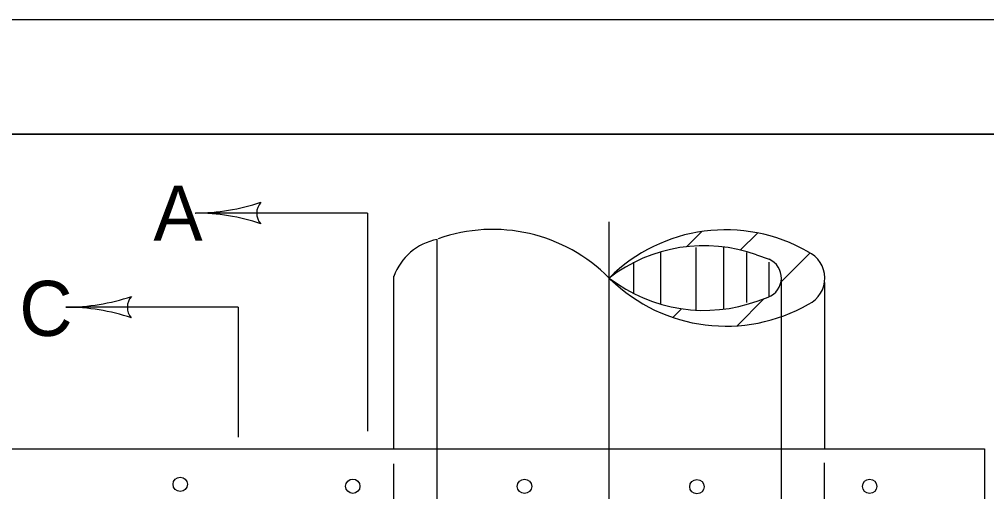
# Model space of a CAD drawing. Extents: x 997.6 to 1037, y 998.9 to 1022.8.
# Drawn here: x 1010.046 to 1014.259, y 1019.942 to 1022 of the extents above; entities that cross this region are included whole.
import ezdxf

# ---------------------------------------------------------------- set-up
doc = ezdxf.new("R2010")
doc.units = 0
for name, color, linetype in [('Level 1', 7, 'Continuous'), ('Level 10', 7, 'Continuous'), ('Level 11', 7, 'Continuous'), ('Level 14', 7, 'Continuous'), ('Level 2', 7, 'Continuous'), ('Level 3', 7, 'Continuous')]:
    doc.layers.add(name, color=color, linetype=linetype)

msp = doc.modelspace()

# ---------------------------------------------------------------- linework, layer by layer
at = {"layer": 'Level 1'}
for p, q in [((1011.5628, 1021.1558), (1010.8128, 1021.1558)), ((1011.5628, 1021.1558), (1011.5628, 1020.2057)), ((1012.6154, 1020.8727), (1012.6154, 1021.1169)), ((1012.952, 1021.0085), (1013.0183, 1021.0748)), ((1013.1864, 1020.9946), (1013.2606, 1021.0688)), ((1012.8388, 1020.9859), (1012.8388, 1020.761)), ((1012.992, 1021.0055), (1012.992, 1020.7317)), ((1013.1127, 1021.0055), (1013.1127, 1020.7366)), ((1013.2153, 1020.7659), (1013.2153, 1020.9843)), ((1013.2573, 1020.9739), (1013.3117, 1020.9545)), ((1013.3653, 1020.8573), (1013.4904, 1020.9824)), ((1012.7215, 1020.9411), (1012.7215, 1020.8067)), ((1013.3107, 1020.9411), (1013.3107, 1020.7903)), ((1011.6779, 1020.1291), (1011.6779, 1020.8815)), ((1012.6154, 1019.5773), (1012.6154, 1020.8727)), ((1013.5529, 1020.8529), (1013.5529, 1020.1291)), ((1013.1713, 1020.6633), (1013.2895, 1020.7815)), ((1010.9992, 1020.7456), (1010.2492, 1020.7456)), ((1010.9992, 1020.7456), (1010.9992, 1020.1798)), ((1012.8943, 1020.7024), (1012.9305, 1020.7387)), ((1007.9992, 1020.1284), (1014.2488, 1020.1284)), ((1014.2488, 1020.1284), (1014.2492, 1020.1284)), ((1014.2492, 1020.1284), (1014.2492, 1013.8784))]:
    msp.add_line(p, q, dxfattribs=at)
for centre, radius, start, end in [((1010.8128, 1022.0465), 0.8906, 270, 288.6688), ((1010.8128, 1022.0465), 0.8906, 270, 288.6688), ((1011.1514, 1021.1557), 0.0713, 138.7746, 220.8913), ((1011.1514, 1021.1557), 0.0713, 138.7746, 220.8913), ((1010.8128, 1022.0465), 0.8906, 269.9878, 270), ((1010.8128, 1022.0465), 0.8906, 269.9878, 270), ((1010.8128, 1020.2652), 0.8906, 71.3472, 89.9939), ((1010.8128, 1020.2652), 0.8906, 71.3472, 89.9939), ((1012.1069, 1020.3677), 0.7167, 44.7951, 109.3176), ((1013.1227, 1020.3654), 0.7174, 60.022, 135), ((1011.9137, 1020.7935), 0.2519, 101.0499, 159.9205), ((1013.0289, 1020.337), 0.6766, 70.2677, 127.6655), ((1013.4283, 1020.8722), 0.1261, 296.1571, 65.2584), ((1013.2756, 1020.8726), 0.0895, 291.0789, 66.2413), ((1013.0289, 1021.4082), 0.6766, 232.3345, 290.2903), ((1013.124, 1021.3848), 0.7219, 225.7262, 299.9079), ((1010.2492, 1021.6362), 0.8906, 270, 288.6688), ((1010.5878, 1020.7455), 0.0713, 138.7746, 220.8913), ((1010.2492, 1021.6362), 0.8906, 269.9878, 270), ((1010.2492, 1019.855), 0.8906, 71.3472, 89.9939)]:
    msp.add_arc(centre, radius, start, end, dxfattribs=at)
at = {"layer": 'Level 10'}
msp.add_line((1007, 1021.5), (1035.5, 1021.5), dxfattribs=at)
at = {"layer": 'Level 11'}
msp.add_lwpolyline([(1007, 1000.5), (1035.5, 1000.5), (1035.5, 1021.5), (1007, 1021.5)], close=True, dxfattribs=at)
at = {"layer": 'Level 14'}
msp.add_line((1000, 1022), (1036, 1022), dxfattribs=at)
at = {"layer": 'Level 2'}
msp.add_line((1013.2635, 1020.7737), (1013.3078, 1020.7892), dxfattribs=at)
for centre in [(1010.7468, 1019.9737), (1011.4985, 1019.9653), (1012.2464, 1019.9648), (1012.9974, 1019.9634), (1013.7497, 1019.9648)]:
    msp.add_circle(centre, 0.0313, dxfattribs=at)
at = {"layer": 'Level 3'}
for p, q in [((1011.8654, 1018.1342), (1011.8654, 1021.0407)), ((1013.3654, 1018.1342), (1013.3654, 1020.8763)), ((1011.6779, 1018.1342), (1011.6779, 1020.0632)), ((1013.5529, 1018.1342), (1013.5529, 1020.068))]:
    msp.add_line(p, q, dxfattribs=at)

# ---------------------------------------------------------------- texts
at = {"layer": 'Level 1'}
for s, p in [('A', (1010.6303, 1021.0358)), ('C', (1010.0461, 1020.6204))]:
    msp.add_text(s, height=0.24, dxfattribs=at).set_placement(p)

doc.saveas('drawing.dxf')
